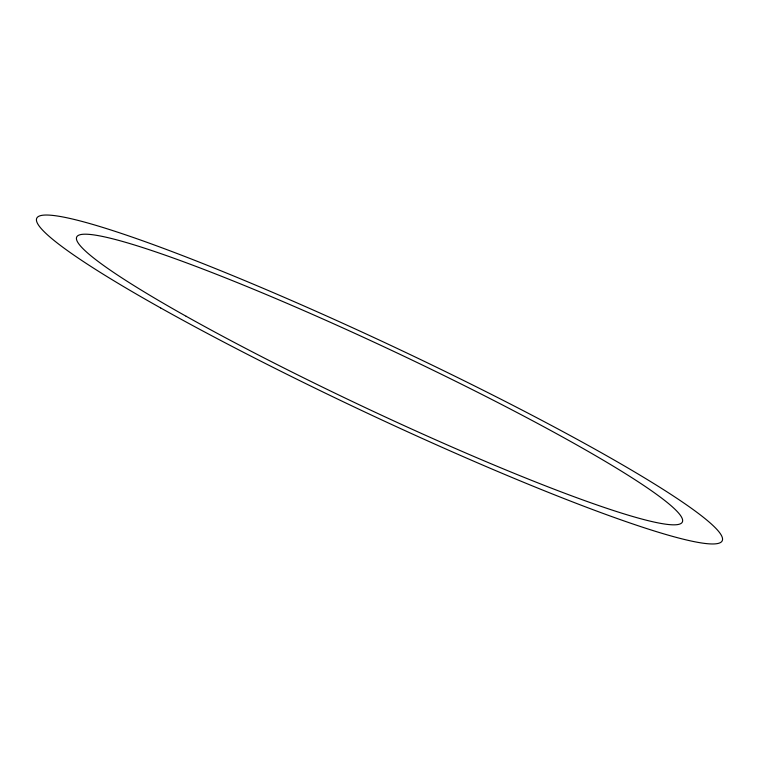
<?xml version="1.0" encoding="UTF-8"?>
<svg xmlns="http://www.w3.org/2000/svg" width="759" height="759" viewBox="0 0 759 759"><rect width="100%" height="100%" fill="white"/><g stroke="black" fill="none" stroke-linecap="round" stroke-linejoin="round"><path stroke-width="1.14" d="M160.661 307.945A378.769 35.645 25.2 0 0 717.71 543.52A378.769 35.645 25.2 0 0 260.119 287.035A378.769 35.645 25.2 0 0 160.661 307.945M186.126 316.266A334.7 31.499 25.2 0 0 678.366 524.441A334.7 31.499 25.2 0 0 274.008 297.794A334.7 31.499 25.2 0 0 186.126 316.266"/></g></svg>
